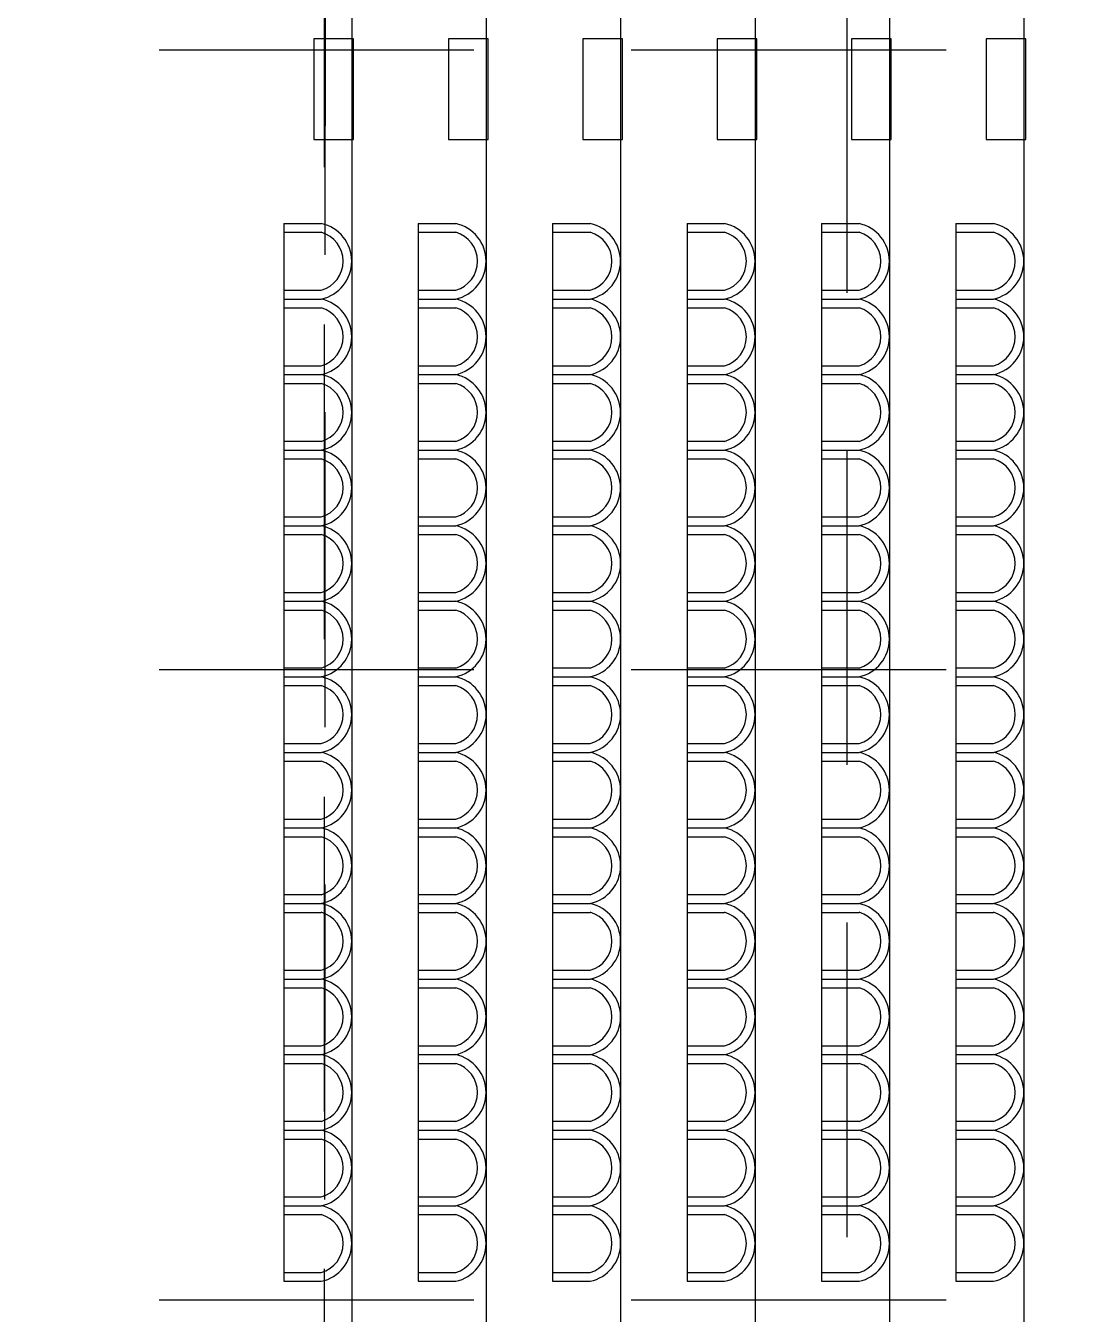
# Model space of a CAD drawing. Header units: millimetres. Extents: x -17017 to 2697, y 1903 to 18260.
# Drawn here: x -16989.266 to -16987.609, y 18219.386 to 18221.433 of the extents above; entities that cross this region are included whole.
import ezdxf

# ---------------------------------------------------------------- set-up
doc = ezdxf.new("R2010")
doc.units = ezdxf.units.MM
doc.linetypes.add('DASHED', pattern=[0.75, 0.5, -0.25])
doc.layers.add('1', color=7, linetype='Continuous')
doc.layers.add('door', color=152, linetype='Continuous')

msp = doc.modelspace()

# ---------------------------------------------------------------- linework, layer by layer
at = {"layer": '1', "linetype": 'DASHED'}
msp.add_line((-16988.7923, 18227.7083), (-16988.7923, 18217.1558), dxfattribs=at)
at = {"layer": '1'}
for p, q in [((-16988.7484, 18227.2088), (-16988.7484, 18218.5818)), ((-16988.5349, 18227.2088), (-16988.5349, 18218.5818)), ((-16988.3213, 18227.2088), (-16988.3213, 18218.5818)), ((-16988.1078, 18227.2088), (-16988.1078, 18218.5818)), ((-16987.8943, 18227.2088), (-16987.8943, 18218.5818)), ((-16987.6808, 18227.2088), (-16987.6808, 18218.5818)), ((-16988.8564, 18221.1187), (-16988.7967, 18221.1187)), ((-16988.8564, 18221.1187), (-16988.8564, 18220.9987)), ((-16988.6429, 18221.1187), (-16988.5832, 18221.1187)), ((-16988.6428, 18221.1187), (-16988.6428, 18220.9987)), ((-16988.4293, 18221.1187), (-16988.3697, 18221.1187)), ((-16988.4293, 18221.1187), (-16988.4293, 18220.9987)), ((-16988.2158, 18221.1187), (-16988.1561, 18221.1187)), ((-16988.2158, 18221.1187), (-16988.2158, 18220.9987)), ((-16988.0023, 18221.1187), (-16987.9426, 18221.1187)), ((-16988.0023, 18221.1187), (-16988.0023, 18220.9987)), ((-16987.7887, 18221.1187), (-16987.7291, 18221.1187)), ((-16987.7887, 18221.1187), (-16987.7887, 18220.9987)), ((-16988.8564, 18221.1047), (-16988.7967, 18221.1047)), ((-16988.6428, 18221.1047), (-16988.5832, 18221.1047)), ((-16988.4293, 18221.1047), (-16988.3697, 18221.1047)), ((-16988.2158, 18221.1047), (-16988.1561, 18221.1047)), ((-16988.0023, 18221.1047), (-16987.9426, 18221.1047)), ((-16987.7887, 18221.1047), (-16987.7291, 18221.1047)), ((-16988.8564, 18221.0128), (-16988.7967, 18221.0128)), ((-16988.8564, 18220.9987), (-16988.7967, 18220.9987)), ((-16988.8564, 18220.9987), (-16988.7967, 18220.9987)), ((-16988.8564, 18220.9987), (-16988.8564, 18220.8787)), ((-16988.6429, 18220.9987), (-16988.5832, 18220.9987)), ((-16988.6428, 18221.0128), (-16988.5832, 18221.0128)), ((-16988.6428, 18220.9987), (-16988.5832, 18220.9987)), ((-16988.6428, 18220.9987), (-16988.6428, 18220.8787)), ((-16988.4293, 18221.0128), (-16988.3697, 18221.0128)), ((-16988.4293, 18220.9987), (-16988.3697, 18220.9987)), ((-16988.4293, 18220.9987), (-16988.3697, 18220.9987)), ((-16988.4293, 18220.9987), (-16988.4293, 18220.8787)), ((-16988.2158, 18221.0128), (-16988.1561, 18221.0128)), ((-16988.2158, 18220.9987), (-16988.1561, 18220.9987)), ((-16988.2158, 18220.9987), (-16988.1561, 18220.9987)), ((-16988.2158, 18220.9987), (-16988.2158, 18220.8787)), ((-16988.0023, 18221.0128), (-16987.9426, 18221.0128)), ((-16988.0023, 18220.9987), (-16987.9426, 18220.9987)), ((-16988.0023, 18220.9987), (-16987.9426, 18220.9987)), ((-16988.0022, 18220.9987), (-16988.0022, 18220.8787)), ((-16987.7887, 18221.0128), (-16987.7291, 18221.0128)), ((-16987.7887, 18220.9987), (-16987.7291, 18220.9987)), ((-16987.7887, 18220.9987), (-16987.7291, 18220.9987)), ((-16987.7887, 18220.9987), (-16987.7887, 18220.8787)), ((-16988.8564, 18220.9847), (-16988.7967, 18220.9847)), ((-16988.6428, 18220.9847), (-16988.5832, 18220.9847)), ((-16988.4293, 18220.9847), (-16988.3697, 18220.9847)), ((-16988.2158, 18220.9847), (-16988.1561, 18220.9847)), ((-16988.0022, 18220.9847), (-16987.9426, 18220.9847)), ((-16987.7887, 18220.9847), (-16987.7291, 18220.9847)), ((-16988.8564, 18220.8928), (-16988.7967, 18220.8928)), ((-16988.6428, 18220.8928), (-16988.5832, 18220.8928)), ((-16988.4293, 18220.8928), (-16988.3697, 18220.8928)), ((-16988.2158, 18220.8928), (-16988.1561, 18220.8928)), ((-16988.0022, 18220.8928), (-16987.9426, 18220.8928)), ((-16987.7887, 18220.8928), (-16987.7291, 18220.8928)), ((-16988.8564, 18220.8787), (-16988.7967, 18220.8787)), ((-16988.8564, 18220.8787), (-16988.7967, 18220.8787)), ((-16988.8564, 18220.8787), (-16988.8564, 18220.6387)), ((-16988.6429, 18220.8787), (-16988.5832, 18220.8787)), ((-16988.6428, 18220.8787), (-16988.5832, 18220.8787)), ((-16988.6428, 18220.8787), (-16988.6428, 18220.6387)), ((-16988.4293, 18220.8787), (-16988.3697, 18220.8787)), ((-16988.4293, 18220.8787), (-16988.3697, 18220.8787)), ((-16988.4293, 18220.8787), (-16988.4293, 18220.6387)), ((-16988.2158, 18220.8787), (-16988.1561, 18220.8787)), ((-16988.2158, 18220.8787), (-16988.1561, 18220.8787)), ((-16988.2158, 18220.8787), (-16988.2158, 18220.6387)), ((-16988.0023, 18220.8787), (-16987.9426, 18220.8787)), ((-16988.0023, 18220.8787), (-16987.9426, 18220.8787)), ((-16988.0023, 18220.8787), (-16988.0023, 18220.6387)), ((-16987.7887, 18220.8787), (-16987.7291, 18220.8787)), ((-16987.7887, 18220.8787), (-16987.7291, 18220.8787)), ((-16987.7887, 18220.8787), (-16987.7887, 18220.6387)), ((-16988.8564, 18220.8647), (-16988.7967, 18220.8647)), ((-16988.6428, 18220.8647), (-16988.5832, 18220.8647)), ((-16988.4293, 18220.8647), (-16988.3697, 18220.8647)), ((-16988.2158, 18220.8647), (-16988.1561, 18220.8647)), ((-16988.0023, 18220.8647), (-16987.9426, 18220.8647)), ((-16987.7887, 18220.8647), (-16987.7291, 18220.8647)), ((-16988.8564, 18220.7728), (-16988.7967, 18220.7728)), ((-16988.6428, 18220.7728), (-16988.5832, 18220.7728)), ((-16988.4293, 18220.7728), (-16988.3697, 18220.7728)), ((-16988.2158, 18220.7728), (-16988.1561, 18220.7728)), ((-16988.0023, 18220.7728), (-16987.9426, 18220.7728)), ((-16987.7887, 18220.7728), (-16987.7291, 18220.7728)), ((-16988.8564, 18220.7587), (-16988.7967, 18220.7587)), ((-16988.8564, 18220.7587), (-16988.7967, 18220.7587)), ((-16988.6429, 18220.7587), (-16988.5832, 18220.7587)), ((-16988.6429, 18220.7587), (-16988.5832, 18220.7587)), ((-16988.4293, 18220.7587), (-16988.3697, 18220.7587)), ((-16988.4293, 18220.7587), (-16988.3697, 18220.7587)), ((-16988.2158, 18220.7587), (-16988.1561, 18220.7587)), ((-16988.2158, 18220.7587), (-16988.1561, 18220.7587)), ((-16988.0023, 18220.7587), (-16987.9426, 18220.7587)), ((-16988.0023, 18220.7587), (-16987.9426, 18220.7587)), ((-16987.7887, 18220.7587), (-16987.7291, 18220.7587)), ((-16987.7887, 18220.7587), (-16987.7291, 18220.7587)), ((-16988.8564, 18220.7447), (-16988.7967, 18220.7447)), ((-16988.6428, 18220.7447), (-16988.5832, 18220.7447)), ((-16988.4293, 18220.7447), (-16988.3697, 18220.7447)), ((-16988.2158, 18220.7447), (-16988.1561, 18220.7447)), ((-16988.0023, 18220.7447), (-16987.9426, 18220.7447)), ((-16987.7887, 18220.7447), (-16987.7291, 18220.7447)), ((-16988.8564, 18220.6528), (-16988.7967, 18220.6528)), ((-16988.6428, 18220.6528), (-16988.5832, 18220.6528)), ((-16988.4293, 18220.6528), (-16988.3697, 18220.6528)), ((-16988.2158, 18220.6528), (-16988.1561, 18220.6528)), ((-16988.0023, 18220.6528), (-16987.9426, 18220.6528)), ((-16987.7887, 18220.6528), (-16987.7291, 18220.6528)), ((-16988.8564, 18220.6387), (-16988.7967, 18220.6387)), ((-16988.8564, 18220.6387), (-16988.7967, 18220.6387)), ((-16988.8564, 18220.6387), (-16988.8564, 18220.5187)), ((-16988.6429, 18220.6387), (-16988.5832, 18220.6387)), ((-16988.6428, 18220.6387), (-16988.5832, 18220.6387)), ((-16988.6428, 18220.6387), (-16988.6428, 18220.5187)), ((-16988.4293, 18220.6387), (-16988.3697, 18220.6387)), ((-16988.4293, 18220.6387), (-16988.3697, 18220.6387)), ((-16988.4293, 18220.6387), (-16988.4293, 18220.5187)), ((-16988.2158, 18220.6387), (-16988.1561, 18220.6387)), ((-16988.2158, 18220.6387), (-16988.1561, 18220.6387)), ((-16988.2158, 18220.6387), (-16988.2158, 18220.5187)), ((-16988.0023, 18220.6387), (-16987.9426, 18220.6387)), ((-16988.0023, 18220.6387), (-16987.9426, 18220.6387)), ((-16988.0022, 18220.6387), (-16988.0022, 18220.5187)), ((-16987.7887, 18220.6387), (-16987.7291, 18220.6387)), ((-16987.7887, 18220.6387), (-16987.7291, 18220.6387)), ((-16987.7887, 18220.6387), (-16987.7887, 18220.5187)), ((-16988.8564, 18220.6247), (-16988.7967, 18220.6247)), ((-16988.6428, 18220.6247), (-16988.5832, 18220.6247)), ((-16988.4293, 18220.6247), (-16988.3697, 18220.6247)), ((-16988.2158, 18220.6247), (-16988.1561, 18220.6247)), ((-16988.0022, 18220.6247), (-16987.9426, 18220.6247)), ((-16987.7887, 18220.6247), (-16987.7291, 18220.6247)), ((-16988.8564, 18220.5328), (-16988.7967, 18220.5328)), ((-16988.6428, 18220.5328), (-16988.5832, 18220.5328)), ((-16988.4293, 18220.5328), (-16988.3697, 18220.5328)), ((-16988.2158, 18220.5328), (-16988.1561, 18220.5328)), ((-16988.0022, 18220.5328), (-16987.9426, 18220.5328)), ((-16987.7887, 18220.5328), (-16987.7291, 18220.5328)), ((-16988.8564, 18220.5187), (-16988.7967, 18220.5187)), ((-16988.8564, 18220.5187), (-16988.7967, 18220.5187)), ((-16988.8563, 18220.5187), (-16988.8563, 18220.3987)), ((-16988.8563, 18220.5047), (-16988.7967, 18220.5047)), ((-16988.6428, 18220.5187), (-16988.5832, 18220.5187)), ((-16988.6428, 18220.5187), (-16988.5832, 18220.5187)), ((-16988.6428, 18220.5187), (-16988.6428, 18220.3987)), ((-16988.6428, 18220.5047), (-16988.5832, 18220.5047)), ((-16988.4293, 18220.5187), (-16988.3697, 18220.5187)), ((-16988.4293, 18220.5187), (-16988.3697, 18220.5187)), ((-16988.4293, 18220.5187), (-16988.4293, 18220.3987)), ((-16988.4293, 18220.5047), (-16988.3697, 18220.5047)), ((-16988.2158, 18220.5187), (-16988.1561, 18220.5187)), ((-16988.2158, 18220.5187), (-16988.1561, 18220.5187)), ((-16988.2158, 18220.5187), (-16988.2158, 18220.3987)), ((-16988.2158, 18220.5047), (-16988.1561, 18220.5047)), ((-16988.0023, 18220.5187), (-16987.9426, 18220.5187)), ((-16988.0022, 18220.5187), (-16987.9426, 18220.5187)), ((-16988.0022, 18220.5187), (-16988.0022, 18220.3987)), ((-16988.0022, 18220.5047), (-16987.9426, 18220.5047)), ((-16987.7887, 18220.5187), (-16987.7291, 18220.5187)), ((-16987.7887, 18220.5187), (-16987.7291, 18220.5187)), ((-16987.7887, 18220.5187), (-16987.7887, 18220.3987)), ((-16987.7887, 18220.5047), (-16987.7291, 18220.5047)), ((-16988.8563, 18220.4128), (-16988.7967, 18220.4128)), ((-16988.6428, 18220.4128), (-16988.5832, 18220.4128)), ((-16988.4293, 18220.4128), (-16988.3697, 18220.4128)), ((-16988.2158, 18220.4128), (-16988.1561, 18220.4128)), ((-16988.0022, 18220.4128), (-16987.9426, 18220.4128)), ((-16987.7887, 18220.4128), (-16987.7291, 18220.4128)), ((-16988.8564, 18220.3987), (-16988.7967, 18220.3987)), ((-16988.8563, 18220.3987), (-16988.7967, 18220.3987)), ((-16988.8563, 18220.3987), (-16988.8563, 18220.2787)), ((-16988.8563, 18220.3847), (-16988.7967, 18220.3847)), ((-16988.6428, 18220.3987), (-16988.5832, 18220.3987)), ((-16988.6428, 18220.3987), (-16988.5832, 18220.3987)), ((-16988.6428, 18220.3987), (-16988.6428, 18220.2787)), ((-16988.6428, 18220.3847), (-16988.5832, 18220.3847)), ((-16988.4293, 18220.3987), (-16988.3697, 18220.3987)), ((-16988.4293, 18220.3987), (-16988.3696, 18220.3987)), ((-16988.4293, 18220.3987), (-16988.4293, 18220.2787)), ((-16988.4293, 18220.3847), (-16988.3696, 18220.3847)), ((-16988.2158, 18220.3987), (-16988.1561, 18220.3987)), ((-16988.2158, 18220.3987), (-16988.1561, 18220.3987)), ((-16988.2157, 18220.3987), (-16988.2157, 18220.2787)), ((-16988.2157, 18220.3847), (-16988.1561, 18220.3847)), ((-16988.0022, 18220.3987), (-16987.9426, 18220.3987)), ((-16988.0022, 18220.3987), (-16987.9426, 18220.3987)), ((-16988.0022, 18220.3987), (-16988.0022, 18220.2787)), ((-16988.0022, 18220.3847), (-16987.9426, 18220.3847)), ((-16987.7887, 18220.3987), (-16987.7291, 18220.3987)), ((-16987.7887, 18220.3987), (-16987.7291, 18220.3987)), ((-16987.7887, 18220.3987), (-16987.7887, 18220.2787)), ((-16987.7887, 18220.3847), (-16987.7291, 18220.3847)), ((-16988.8564, 18220.2787), (-16988.7967, 18220.2787)), ((-16988.8563, 18220.2928), (-16988.7967, 18220.2928)), ((-16988.8563, 18220.2787), (-16988.7967, 18220.2787)), ((-16988.8563, 18220.2787), (-16988.8563, 18220.0387)), ((-16988.6428, 18220.2928), (-16988.5832, 18220.2928)), ((-16988.6428, 18220.2787), (-16988.5832, 18220.2787)), ((-16988.6428, 18220.2787), (-16988.5832, 18220.2787)), ((-16988.6428, 18220.2787), (-16988.6428, 18220.0387)), ((-16988.4293, 18220.2928), (-16988.3696, 18220.2928)), ((-16988.4293, 18220.2787), (-16988.3696, 18220.2787)), ((-16988.4293, 18220.2787), (-16988.3697, 18220.2787)), ((-16988.4293, 18220.2787), (-16988.4293, 18220.0387)), ((-16988.2158, 18220.2787), (-16988.1561, 18220.2787)), ((-16988.2158, 18220.2787), (-16988.1561, 18220.2787)), ((-16988.2158, 18220.2787), (-16988.2158, 18220.0387)), ((-16988.2157, 18220.2928), (-16988.1561, 18220.2928)), ((-16988.0022, 18220.2928), (-16987.9426, 18220.2928)), ((-16988.0022, 18220.2787), (-16987.9426, 18220.2787)), ((-16988.0022, 18220.2787), (-16987.9426, 18220.2787)), ((-16988.0022, 18220.2787), (-16988.0022, 18220.0387)), ((-16987.7887, 18220.2928), (-16987.7291, 18220.2928)), ((-16987.7887, 18220.2787), (-16987.7291, 18220.2787)), ((-16987.7887, 18220.2787), (-16987.7291, 18220.2787)), ((-16987.7887, 18220.2787), (-16987.7887, 18220.0387)), ((-16988.8563, 18220.2647), (-16988.7967, 18220.2647)), ((-16988.6428, 18220.2647), (-16988.5832, 18220.2647)), ((-16988.4293, 18220.2647), (-16988.3697, 18220.2647)), ((-16988.2158, 18220.2647), (-16988.1561, 18220.2647)), ((-16988.0022, 18220.2647), (-16987.9426, 18220.2647)), ((-16987.7887, 18220.2647), (-16987.7291, 18220.2647)), ((-16988.8564, 18220.1587), (-16988.7967, 18220.1587)), ((-16988.8564, 18220.1587), (-16988.7967, 18220.1587)), ((-16988.8563, 18220.1728), (-16988.7967, 18220.1728)), ((-16988.6428, 18220.1728), (-16988.5832, 18220.1728)), ((-16988.6428, 18220.1587), (-16988.5832, 18220.1587)), ((-16988.6428, 18220.1587), (-16988.5832, 18220.1587)), ((-16988.4293, 18220.1728), (-16988.3697, 18220.1728)), ((-16988.4293, 18220.1587), (-16988.3697, 18220.1587)), ((-16988.4293, 18220.1587), (-16988.3697, 18220.1587)), ((-16988.2158, 18220.1728), (-16988.1561, 18220.1728)), ((-16988.2158, 18220.1587), (-16988.1561, 18220.1587)), ((-16988.2158, 18220.1587), (-16988.1561, 18220.1587)), ((-16988.0022, 18220.1728), (-16987.9426, 18220.1728)), ((-16988.0022, 18220.1587), (-16987.9426, 18220.1587)), ((-16988.0022, 18220.1587), (-16987.9426, 18220.1587)), ((-16987.7887, 18220.1728), (-16987.7291, 18220.1728)), ((-16987.7887, 18220.1587), (-16987.7291, 18220.1587)), ((-16987.7887, 18220.1587), (-16987.7291, 18220.1587)), ((-16988.8563, 18220.1447), (-16988.7967, 18220.1447)), ((-16988.6428, 18220.1447), (-16988.5832, 18220.1447)), ((-16988.4293, 18220.1447), (-16988.3697, 18220.1447)), ((-16988.2158, 18220.1447), (-16988.1561, 18220.1447)), ((-16988.0022, 18220.1447), (-16987.9426, 18220.1447)), ((-16987.7887, 18220.1447), (-16987.7291, 18220.1447)), ((-16988.8564, 18220.0387), (-16988.7967, 18220.0387)), ((-16988.8563, 18220.0528), (-16988.7967, 18220.0528)), ((-16988.8563, 18220.0387), (-16988.7967, 18220.0387)), ((-16988.8563, 18220.0387), (-16988.8563, 18219.9187)), ((-16988.6428, 18220.0528), (-16988.5832, 18220.0528)), ((-16988.6428, 18220.0387), (-16988.5832, 18220.0387)), ((-16988.6428, 18220.0387), (-16988.5832, 18220.0387)), ((-16988.6428, 18220.0387), (-16988.6428, 18219.9187)), ((-16988.4293, 18220.0528), (-16988.3697, 18220.0528)), ((-16988.4293, 18220.0387), (-16988.3697, 18220.0387)), ((-16988.4293, 18220.0387), (-16988.3696, 18220.0387)), ((-16988.4293, 18220.0387), (-16988.4293, 18219.9187)), ((-16988.2158, 18220.0528), (-16988.1561, 18220.0528)), ((-16988.2158, 18220.0387), (-16988.1561, 18220.0387)), ((-16988.2158, 18220.0387), (-16988.1561, 18220.0387)), ((-16988.2157, 18220.0387), (-16988.2157, 18219.9187)), ((-16988.0022, 18220.0528), (-16987.9426, 18220.0528)), ((-16988.0022, 18220.0387), (-16987.9426, 18220.0387)), ((-16988.0022, 18220.0387), (-16987.9426, 18220.0387)), ((-16988.0022, 18220.0387), (-16988.0022, 18219.9187)), ((-16987.7887, 18220.0528), (-16987.7291, 18220.0528)), ((-16987.7887, 18220.0387), (-16987.7291, 18220.0387)), ((-16987.7887, 18220.0387), (-16987.7291, 18220.0387)), ((-16987.7887, 18220.0387), (-16987.7887, 18219.9187)), ((-16988.8563, 18220.0247), (-16988.7967, 18220.0247)), ((-16988.6428, 18220.0247), (-16988.5832, 18220.0247)), ((-16988.4293, 18220.0247), (-16988.3696, 18220.0247)), ((-16988.2157, 18220.0247), (-16988.1561, 18220.0247)), ((-16988.0022, 18220.0247), (-16987.9426, 18220.0247)), ((-16987.7887, 18220.0247), (-16987.7291, 18220.0247)), ((-16988.8563, 18219.9328), (-16988.7967, 18219.9328)), ((-16988.6428, 18219.9328), (-16988.5832, 18219.9328)), ((-16988.4293, 18219.9328), (-16988.3696, 18219.9328)), ((-16988.2157, 18219.9328), (-16988.1561, 18219.9328)), ((-16988.0022, 18219.9328), (-16987.9426, 18219.9328)), ((-16987.7887, 18219.9328), (-16987.7291, 18219.9328)), ((-16988.8564, 18219.9187), (-16988.7967, 18219.9187)), ((-16988.8563, 18219.9187), (-16988.7967, 18219.9187)), ((-16988.8563, 18219.9187), (-16988.8563, 18219.7987)), ((-16988.6428, 18219.9187), (-16988.5832, 18219.9187)), ((-16988.6428, 18219.9187), (-16988.5832, 18219.9187)), ((-16988.6428, 18219.9187), (-16988.6428, 18219.7987)), ((-16988.4293, 18219.9187), (-16988.3696, 18219.9187)), ((-16988.4293, 18219.9187), (-16988.3697, 18219.9187)), ((-16988.4293, 18219.9187), (-16988.4293, 18219.7987)), ((-16988.2158, 18219.9187), (-16988.1561, 18219.9187)), ((-16988.2158, 18219.9187), (-16988.1561, 18219.9187)), ((-16988.2158, 18219.9187), (-16988.2158, 18219.7987)), ((-16988.0022, 18219.9187), (-16987.9426, 18219.9187)), ((-16988.0022, 18219.9187), (-16987.9426, 18219.9187)), ((-16988.0022, 18219.9187), (-16988.0022, 18219.7987)), ((-16987.7887, 18219.9187), (-16987.7291, 18219.9187)), ((-16987.7887, 18219.9187), (-16987.7291, 18219.9187)), ((-16987.7887, 18219.9187), (-16987.7887, 18219.7987)), ((-16988.8563, 18219.9047), (-16988.7967, 18219.9047)), ((-16988.6428, 18219.9047), (-16988.5832, 18219.9047)), ((-16988.4293, 18219.9047), (-16988.3697, 18219.9047)), ((-16988.2158, 18219.9047), (-16988.1561, 18219.9047)), ((-16988.0022, 18219.9047), (-16987.9426, 18219.9047)), ((-16987.7887, 18219.9047), (-16987.7291, 18219.9047)), ((-16988.8563, 18219.8128), (-16988.7967, 18219.8128)), ((-16988.6428, 18219.8128), (-16988.5832, 18219.8128)), ((-16988.4293, 18219.8128), (-16988.3697, 18219.8128)), ((-16988.2158, 18219.8128), (-16988.1561, 18219.8128)), ((-16988.0022, 18219.8128), (-16987.9426, 18219.8128)), ((-16987.7887, 18219.8128), (-16987.7291, 18219.8128)), ((-16988.8564, 18219.7987), (-16988.7967, 18219.7987)), ((-16988.8564, 18219.7987), (-16988.7967, 18219.7987)), ((-16988.8564, 18219.7987), (-16988.8564, 18219.4387)), ((-16988.6428, 18219.7987), (-16988.5832, 18219.7987)), ((-16988.6428, 18219.7987), (-16988.5832, 18219.7987)), ((-16988.6428, 18219.7987), (-16988.6428, 18219.4387)), ((-16988.4293, 18219.7987), (-16988.3697, 18219.7987)), ((-16988.4293, 18219.7987), (-16988.3697, 18219.7987)), ((-16988.4293, 18219.7987), (-16988.4293, 18219.4387)), ((-16988.2158, 18219.7987), (-16988.1561, 18219.7987)), ((-16988.2158, 18219.7987), (-16988.1561, 18219.7987)), ((-16988.2158, 18219.7987), (-16988.2158, 18219.4387)), ((-16988.0023, 18219.7987), (-16987.9426, 18219.7987)), ((-16988.0022, 18219.7987), (-16987.9426, 18219.7987)), ((-16988.0022, 18219.7987), (-16988.0022, 18219.4387)), ((-16987.7887, 18219.7987), (-16987.7291, 18219.7987)), ((-16987.7887, 18219.7987), (-16987.7291, 18219.7987)), ((-16987.7887, 18219.7987), (-16987.7887, 18219.4387)), ((-16988.8564, 18219.7847), (-16988.7967, 18219.7847)), ((-16988.6428, 18219.7847), (-16988.5832, 18219.7847)), ((-16988.4293, 18219.7847), (-16988.3697, 18219.7847)), ((-16988.2158, 18219.7847), (-16988.1561, 18219.7847)), ((-16988.0022, 18219.7847), (-16987.9426, 18219.7847)), ((-16987.7887, 18219.7847), (-16987.7291, 18219.7847)), ((-16988.8564, 18219.6928), (-16988.7967, 18219.6928)), ((-16988.6428, 18219.6928), (-16988.5832, 18219.6928)), ((-16988.4293, 18219.6928), (-16988.3697, 18219.6928)), ((-16988.2158, 18219.6928), (-16988.1561, 18219.6928)), ((-16988.0022, 18219.6928), (-16987.9426, 18219.6928)), ((-16987.7887, 18219.6928), (-16987.7291, 18219.6928)), ((-16988.8564, 18219.6787), (-16988.7967, 18219.6787)), ((-16988.8564, 18219.6787), (-16988.7967, 18219.6787)), ((-16988.8564, 18219.6647), (-16988.7967, 18219.6647)), ((-16988.6428, 18219.6787), (-16988.5832, 18219.6787)), ((-16988.6428, 18219.6787), (-16988.5832, 18219.6787)), ((-16988.6428, 18219.6647), (-16988.5832, 18219.6647)), ((-16988.4293, 18219.6787), (-16988.3697, 18219.6787)), ((-16988.4293, 18219.6787), (-16988.3697, 18219.6787)), ((-16988.4293, 18219.6647), (-16988.3697, 18219.6647)), ((-16988.2158, 18219.6787), (-16988.1561, 18219.6787)), ((-16988.2158, 18219.6787), (-16988.1561, 18219.6787)), ((-16988.2158, 18219.6647), (-16988.1561, 18219.6647)), ((-16988.0023, 18219.6787), (-16987.9426, 18219.6787)), ((-16988.0023, 18219.6787), (-16987.9426, 18219.6787)), ((-16988.0022, 18219.6647), (-16987.9426, 18219.6647)), ((-16987.7887, 18219.6787), (-16987.7291, 18219.6787)), ((-16987.7887, 18219.6787), (-16987.7291, 18219.6787)), ((-16987.7887, 18219.6647), (-16987.7291, 18219.6647)), ((-16988.8564, 18219.5728), (-16988.7967, 18219.5728)), ((-16988.6428, 18219.5728), (-16988.5832, 18219.5728)), ((-16988.4293, 18219.5728), (-16988.3697, 18219.5728)), ((-16988.2158, 18219.5728), (-16988.1561, 18219.5728)), ((-16988.0022, 18219.5728), (-16987.9426, 18219.5728)), ((-16987.7887, 18219.5728), (-16987.7291, 18219.5728)), ((-16988.8564, 18219.5587), (-16988.7967, 18219.5587)), ((-16988.8564, 18219.5587), (-16988.7967, 18219.5587)), ((-16988.8564, 18219.5447), (-16988.7967, 18219.5447)), ((-16988.6428, 18219.5587), (-16988.5832, 18219.5587)), ((-16988.6428, 18219.5587), (-16988.5832, 18219.5587)), ((-16988.6428, 18219.5447), (-16988.5832, 18219.5447)), ((-16988.4293, 18219.5587), (-16988.3697, 18219.5587)), ((-16988.4293, 18219.5587), (-16988.3697, 18219.5587)), ((-16988.4293, 18219.5447), (-16988.3697, 18219.5447)), ((-16988.2158, 18219.5587), (-16988.1561, 18219.5587)), ((-16988.2158, 18219.5587), (-16988.1561, 18219.5587)), ((-16988.2158, 18219.5447), (-16988.1561, 18219.5447)), ((-16988.0023, 18219.5587), (-16987.9426, 18219.5587)), ((-16988.0023, 18219.5587), (-16987.9426, 18219.5587)), ((-16988.0022, 18219.5447), (-16987.9426, 18219.5447)), ((-16987.7887, 18219.5587), (-16987.7291, 18219.5587)), ((-16987.7887, 18219.5587), (-16987.7291, 18219.5587)), ((-16987.7887, 18219.5447), (-16987.7291, 18219.5447)), ((-16988.8564, 18219.4528), (-16988.7967, 18219.4528)), ((-16988.6428, 18219.4528), (-16988.5832, 18219.4528)), ((-16988.4293, 18219.4528), (-16988.3697, 18219.4528)), ((-16988.2158, 18219.4528), (-16988.1561, 18219.4528)), ((-16988.0022, 18219.4528), (-16987.9426, 18219.4528)), ((-16987.7887, 18219.4528), (-16987.7291, 18219.4528)), ((-16988.8564, 18219.4387), (-16988.7967, 18219.4387)), ((-16988.8564, 18219.4387), (-16988.7967, 18219.4387)), ((-16988.6428, 18219.4387), (-16988.5832, 18219.4387)), ((-16988.6428, 18219.4387), (-16988.5832, 18219.4387)), ((-16988.4293, 18219.4387), (-16988.3697, 18219.4387)), ((-16988.4293, 18219.4387), (-16988.3697, 18219.4387)), ((-16988.2158, 18219.4387), (-16988.1561, 18219.4387)), ((-16988.2158, 18219.4387), (-16988.1561, 18219.4387)), ((-16988.0023, 18219.4387), (-16987.9426, 18219.4387)), ((-16988.0023, 18219.4387), (-16987.9426, 18219.4387)), ((-16987.7887, 18219.4387), (-16987.7291, 18219.4387)), ((-16987.7887, 18219.4387), (-16987.7291, 18219.4387))]:
    msp.add_line(p, q, dxfattribs=at)
for points in [[(-16988.7454, 18221.2523), (-16988.7454, 18221.4117), (-16988.8084, 18221.4117), (-16988.8084, 18221.2523)], [(-16988.5319, 18221.2523), (-16988.5319, 18221.4117), (-16988.5949, 18221.4117), (-16988.5949, 18221.2523)], [(-16988.3184, 18221.2523), (-16988.3184, 18221.4117), (-16988.3814, 18221.4117), (-16988.3814, 18221.2523)], [(-16988.1048, 18221.2523), (-16988.1048, 18221.4117), (-16988.1679, 18221.4117), (-16988.1679, 18221.2523)], [(-16987.8913, 18221.2523), (-16987.8913, 18221.4117), (-16987.9543, 18221.4117), (-16987.9543, 18221.2523)], [(-16987.6778, 18221.2523), (-16987.6778, 18221.4117), (-16987.7408, 18221.4117), (-16987.7408, 18221.2523)]]:
    msp.add_lwpolyline(points, close=True, dxfattribs=at)
for centre, radius, start, end in [((-16988.8098, 18221.0587), 0.0614, 282.3013, 77.6987), ((-16988.5963, 18221.0587), 0.0614, 282.3013, 77.6987), ((-16988.3828, 18221.0587), 0.0614, 282.3013, 77.6987), ((-16988.1692, 18221.0587), 0.0614, 282.3013, 77.6987), ((-16987.9557, 18221.0587), 0.0614, 282.3013, 77.6987), ((-16987.7422, 18221.0587), 0.0614, 282.3013, 77.6987), ((-16988.81, 18221.0587), 0.0479, 286.121, 73.879), ((-16988.5965, 18221.0587), 0.0479, 286.121, 73.879), ((-16988.383, 18221.0587), 0.0479, 286.121, 73.879), ((-16988.1694, 18221.0587), 0.0479, 286.121, 73.879), ((-16987.9559, 18221.0587), 0.0479, 286.121, 73.879), ((-16987.7424, 18221.0587), 0.0479, 286.121, 73.879), ((-16988.8098, 18220.9387), 0.0614, 282.3013, 77.6987), ((-16988.5963, 18220.9387), 0.0614, 282.3013, 77.6987), ((-16988.3827, 18220.9387), 0.0614, 282.3013, 77.6987), ((-16988.1692, 18220.9387), 0.0614, 282.3013, 77.6987), ((-16987.9557, 18220.9387), 0.0614, 282.3013, 77.6987), ((-16987.7422, 18220.9387), 0.0614, 282.3013, 77.6987), ((-16988.81, 18220.9387), 0.0479, 286.121, 73.879), ((-16988.5965, 18220.9387), 0.0479, 286.121, 73.879), ((-16988.383, 18220.9387), 0.0479, 286.121, 73.879), ((-16988.1694, 18220.9387), 0.0479, 286.121, 73.879), ((-16987.9559, 18220.9387), 0.0479, 286.121, 73.879), ((-16987.7424, 18220.9387), 0.0479, 286.121, 73.879), ((-16988.8098, 18220.8187), 0.0614, 282.3013, 77.6987), ((-16988.5963, 18220.8187), 0.0614, 282.3013, 77.6987), ((-16988.3828, 18220.8187), 0.0614, 282.3013, 77.6987), ((-16988.1692, 18220.8187), 0.0614, 282.3013, 77.6987), ((-16987.9557, 18220.8187), 0.0614, 282.3013, 77.6987), ((-16987.7422, 18220.8187), 0.0614, 282.3013, 77.6987), ((-16988.81, 18220.8187), 0.0479, 286.121, 73.879), ((-16988.5965, 18220.8187), 0.0479, 286.121, 73.879), ((-16988.383, 18220.8187), 0.0479, 286.121, 73.879), ((-16988.1694, 18220.8187), 0.0479, 286.121, 73.879), ((-16987.9559, 18220.8187), 0.0479, 286.121, 73.879), ((-16987.7424, 18220.8187), 0.0479, 286.121, 73.879), ((-16988.8098, 18220.6987), 0.0614, 282.3013, 77.6987), ((-16988.5963, 18220.6987), 0.0614, 282.3013, 77.6987), ((-16988.3828, 18220.6987), 0.0614, 282.3013, 77.6987), ((-16988.1692, 18220.6987), 0.0614, 282.3013, 77.6987), ((-16987.9557, 18220.6987), 0.0614, 282.3013, 77.6987), ((-16987.7422, 18220.6987), 0.0614, 282.3013, 77.6987), ((-16988.81, 18220.6987), 0.0479, 286.121, 73.879), ((-16988.5965, 18220.6987), 0.0479, 286.121, 73.879), ((-16988.383, 18220.6987), 0.0479, 286.121, 73.879), ((-16988.1694, 18220.6987), 0.0479, 286.121, 73.879), ((-16987.9559, 18220.6987), 0.0479, 286.121, 73.879), ((-16987.7424, 18220.6987), 0.0479, 286.121, 73.879), ((-16988.8098, 18220.5787), 0.0614, 282.3013, 77.6987), ((-16988.5963, 18220.5787), 0.0614, 282.3013, 77.6987), ((-16988.3827, 18220.5787), 0.0614, 282.3013, 77.6987), ((-16988.1692, 18220.5787), 0.0614, 282.3013, 77.6987), ((-16987.9557, 18220.5787), 0.0614, 282.3013, 77.6987), ((-16987.7422, 18220.5787), 0.0614, 282.3013, 77.6987), ((-16988.81, 18220.5787), 0.0479, 286.121, 73.879), ((-16988.5965, 18220.5787), 0.0479, 286.121, 73.879), ((-16988.383, 18220.5787), 0.0479, 286.121, 73.879), ((-16988.1694, 18220.5787), 0.0479, 286.121, 73.879), ((-16987.9559, 18220.5787), 0.0479, 286.121, 73.879), ((-16987.7424, 18220.5787), 0.0479, 286.121, 73.879), ((-16988.8098, 18220.4587), 0.0614, 282.3013, 77.6987), ((-16988.81, 18220.4587), 0.0479, 286.121, 73.879), ((-16988.5963, 18220.4587), 0.0614, 282.3013, 77.6987), ((-16988.5965, 18220.4587), 0.0479, 286.121, 73.879), ((-16988.3827, 18220.4587), 0.0614, 282.3013, 77.6987), ((-16988.3829, 18220.4587), 0.0479, 286.121, 73.879), ((-16988.1692, 18220.4587), 0.0614, 282.3013, 77.6987), ((-16988.1694, 18220.4587), 0.0479, 286.121, 73.879), ((-16987.9557, 18220.4587), 0.0614, 282.3013, 77.6987), ((-16987.9559, 18220.4587), 0.0479, 286.121, 73.879), ((-16987.7421, 18220.4587), 0.0614, 282.3013, 77.6987), ((-16987.7424, 18220.4587), 0.0479, 286.121, 73.879), ((-16988.8098, 18220.3387), 0.0614, 282.3013, 77.6987), ((-16988.81, 18220.3387), 0.0479, 286.121, 73.879), ((-16988.5962, 18220.3387), 0.0614, 282.3013, 77.6987), ((-16988.5965, 18220.3387), 0.0479, 286.121, 73.879), ((-16988.3827, 18220.3387), 0.0614, 282.3013, 77.6987), ((-16988.3829, 18220.3387), 0.0479, 286.121, 73.879), ((-16988.1692, 18220.3387), 0.0614, 282.3013, 77.6987), ((-16988.1694, 18220.3387), 0.0479, 286.121, 73.879), ((-16987.9557, 18220.3387), 0.0614, 282.3013, 77.6987), ((-16987.9559, 18220.3387), 0.0479, 286.121, 73.879), ((-16987.7421, 18220.3387), 0.0614, 282.3013, 77.6987), ((-16987.7423, 18220.3387), 0.0479, 286.121, 73.879), ((-16988.8098, 18220.2187), 0.0614, 282.3013, 77.6987), ((-16988.5963, 18220.2187), 0.0614, 282.3013, 77.6987), ((-16988.3827, 18220.2187), 0.0614, 282.3013, 77.6987), ((-16988.1692, 18220.2187), 0.0614, 282.3013, 77.6987), ((-16987.9557, 18220.2187), 0.0614, 282.3013, 77.6987), ((-16987.7421, 18220.2187), 0.0614, 282.3013, 77.6987), ((-16988.81, 18220.2187), 0.0479, 286.121, 73.879), ((-16988.5965, 18220.2187), 0.0479, 286.121, 73.879), ((-16988.3829, 18220.2187), 0.0479, 286.121, 73.879), ((-16988.1694, 18220.2187), 0.0479, 286.121, 73.879), ((-16987.9559, 18220.2187), 0.0479, 286.121, 73.879), ((-16987.7424, 18220.2187), 0.0479, 286.121, 73.879), ((-16988.8098, 18220.0987), 0.0614, 282.3013, 77.6987), ((-16988.5963, 18220.0987), 0.0614, 282.3013, 77.6987), ((-16988.3827, 18220.0987), 0.0614, 282.3013, 77.6987), ((-16988.1692, 18220.0987), 0.0614, 282.3013, 77.6987), ((-16987.9557, 18220.0987), 0.0614, 282.3013, 77.6987), ((-16987.7421, 18220.0987), 0.0614, 282.3013, 77.6987), ((-16988.81, 18220.0987), 0.0479, 286.121, 73.879), ((-16988.5965, 18220.0987), 0.0479, 286.121, 73.879), ((-16988.3829, 18220.0987), 0.0479, 286.121, 73.879), ((-16988.1694, 18220.0987), 0.0479, 286.121, 73.879), ((-16987.9559, 18220.0987), 0.0479, 286.121, 73.879), ((-16987.7424, 18220.0987), 0.0479, 286.121, 73.879), ((-16988.8098, 18219.9787), 0.0614, 282.3013, 77.6987), ((-16988.5962, 18219.9787), 0.0614, 282.3013, 77.6987), ((-16988.3827, 18219.9787), 0.0614, 282.3013, 77.6987), ((-16988.1692, 18219.9787), 0.0614, 282.3013, 77.6987), ((-16987.9557, 18219.9787), 0.0614, 282.3013, 77.6987), ((-16987.7421, 18219.9787), 0.0614, 282.3013, 77.6987), ((-16988.81, 18219.9787), 0.0479, 286.121, 73.879), ((-16988.5965, 18219.9787), 0.0479, 286.121, 73.879), ((-16988.3829, 18219.9787), 0.0479, 286.121, 73.879), ((-16988.1694, 18219.9787), 0.0479, 286.121, 73.879), ((-16987.9559, 18219.9787), 0.0479, 286.121, 73.879), ((-16987.7423, 18219.9787), 0.0479, 286.121, 73.879), ((-16988.8098, 18219.8587), 0.0614, 282.3013, 77.6987), ((-16988.5963, 18219.8587), 0.0614, 282.3013, 77.6987), ((-16988.3827, 18219.8587), 0.0614, 282.3013, 77.6987), ((-16988.1692, 18219.8587), 0.0614, 282.3013, 77.6987), ((-16987.9557, 18219.8587), 0.0614, 282.3013, 77.6987), ((-16987.7421, 18219.8587), 0.0614, 282.3013, 77.6987), ((-16988.81, 18219.8587), 0.0479, 286.121, 73.879), ((-16988.5965, 18219.8587), 0.0479, 286.121, 73.879), ((-16988.3829, 18219.8587), 0.0479, 286.121, 73.879), ((-16988.1694, 18219.8587), 0.0479, 286.121, 73.879), ((-16987.9559, 18219.8587), 0.0479, 286.121, 73.879), ((-16987.7424, 18219.8587), 0.0479, 286.121, 73.879), ((-16988.8098, 18219.7387), 0.0614, 282.3013, 77.6987), ((-16988.5963, 18219.7387), 0.0614, 282.3013, 77.6987), ((-16988.3827, 18219.7387), 0.0614, 282.3013, 77.6987), ((-16988.1692, 18219.7387), 0.0614, 282.3013, 77.6987), ((-16987.9557, 18219.7387), 0.0614, 282.3013, 77.6987), ((-16987.7422, 18219.7387), 0.0614, 282.3013, 77.6987), ((-16988.81, 18219.7387), 0.0479, 286.121, 73.879), ((-16988.5965, 18219.7387), 0.0479, 286.121, 73.879), ((-16988.383, 18219.7387), 0.0479, 286.121, 73.879), ((-16988.1694, 18219.7387), 0.0479, 286.121, 73.879), ((-16987.9559, 18219.7387), 0.0479, 286.121, 73.879), ((-16987.7424, 18219.7387), 0.0479, 286.121, 73.879), ((-16988.8098, 18219.6187), 0.0614, 282.3013, 77.6987), ((-16988.81, 18219.6187), 0.0479, 286.121, 73.879), ((-16988.5963, 18219.6187), 0.0614, 282.3013, 77.6987), ((-16988.5965, 18219.6187), 0.0479, 286.121, 73.879), ((-16988.3827, 18219.6187), 0.0614, 282.3013, 77.6987), ((-16988.383, 18219.6187), 0.0479, 286.121, 73.879), ((-16988.1692, 18219.6187), 0.0614, 282.3013, 77.6987), ((-16988.1694, 18219.6187), 0.0479, 286.121, 73.879), ((-16987.9557, 18219.6187), 0.0614, 282.3013, 77.6987), ((-16987.9559, 18219.6187), 0.0479, 286.121, 73.879), ((-16987.7422, 18219.6187), 0.0614, 282.3013, 77.6987), ((-16987.7424, 18219.6187), 0.0479, 286.121, 73.879), ((-16988.8098, 18219.4987), 0.0614, 282.3013, 77.6987), ((-16988.81, 18219.4987), 0.0479, 286.121, 73.879), ((-16988.5963, 18219.4987), 0.0614, 282.3013, 77.6987), ((-16988.5965, 18219.4987), 0.0479, 286.121, 73.879), ((-16988.3827, 18219.4987), 0.0614, 282.3013, 77.6987), ((-16988.383, 18219.4987), 0.0479, 286.121, 73.879), ((-16988.1692, 18219.4987), 0.0614, 282.3013, 77.6987), ((-16988.1694, 18219.4987), 0.0479, 286.121, 73.879), ((-16987.9557, 18219.4987), 0.0614, 282.3013, 77.6987), ((-16987.9559, 18219.4987), 0.0479, 286.121, 73.879), ((-16987.7422, 18219.4987), 0.0614, 282.3013, 77.6987), ((-16987.7424, 18219.4987), 0.0479, 286.121, 73.879)]:
    msp.add_arc(centre, radius, start, end, dxfattribs=at)
at = {"layer": 'door', "linetype": 'DASHED'}
for p, q in [((-16988.7884, 18227.5688), (-16988.7923, 18217.4327)), ((-16987.9618, 18227.5088), (-16987.9618, 18217.3604)), ((-16999.5544, 18221.3945), (-16986.0172, 18221.3945)), ((-16999.5544, 18220.4102), (-16986.0172, 18220.4102)), ((-16999.5544, 18219.4095), (-16986.0172, 18219.4095))]:
    msp.add_line(p, q, dxfattribs=at)

doc.saveas('drawing.dxf')
